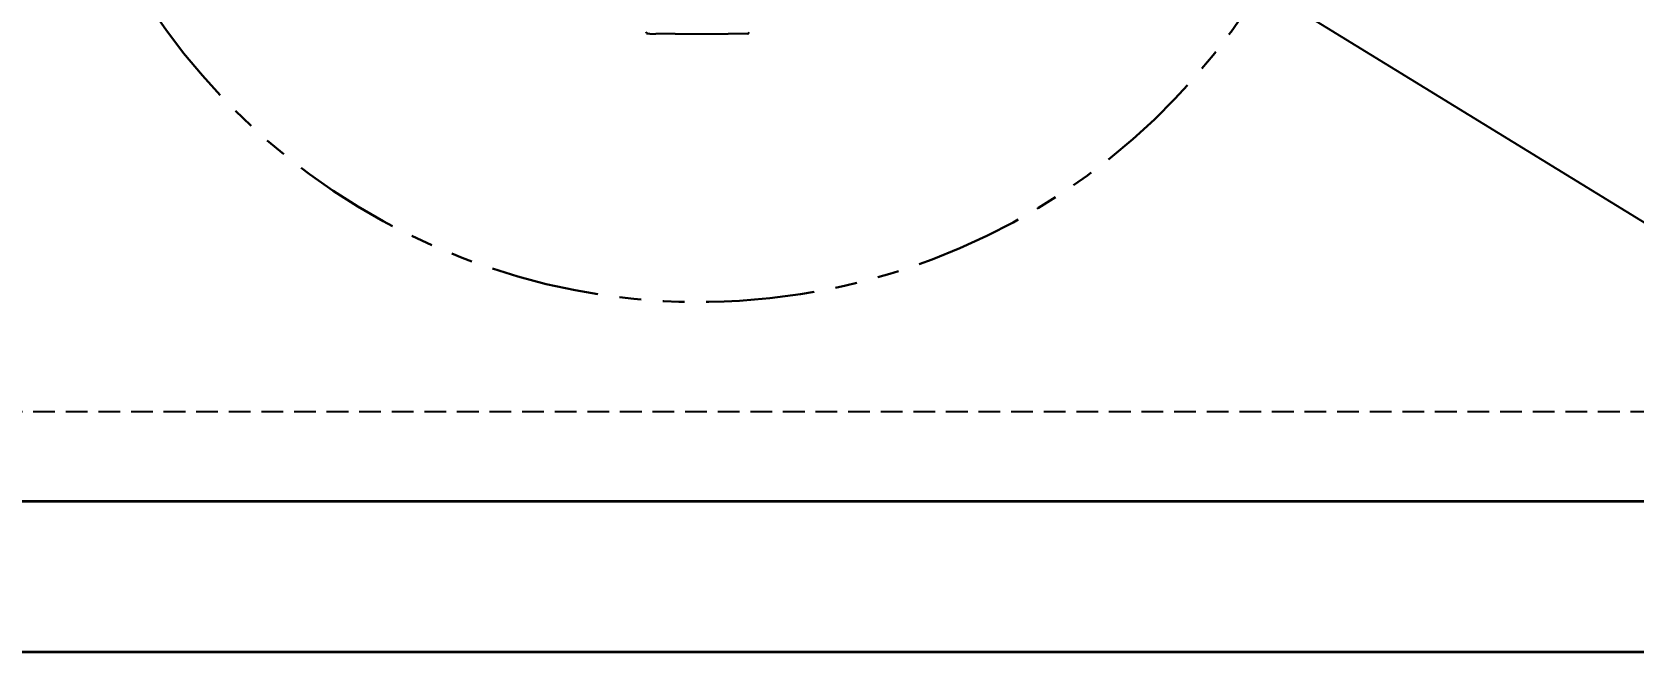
# Model space of a CAD drawing. Header units: millimetres. Extents: x 415 to 2018, y 500 to 823.
# Drawn here: x 987.8 to 1081.5, y 507.5 to 543.7 of the extents above; entities that cross this region are included whole.
import ezdxf

# ---------------------------------------------------------------- set-up
doc = ezdxf.new("R2010")
doc.units = ezdxf.units.MM
doc.header["$PDSIZE"] = -1
doc.linetypes.add('HIDDEN', pattern=[1.905, 1.27, -0.635])
doc.linetypes.add('PHANTOM', pattern=[12.7, 6.35, -1.27, 1.27, -1.27, 1.27, -1.27])
doc.layers.get('Defpoints').update_dxf_attribs({"lineweight": 18})
doc.layers.add('粗实线层', color=7, linetype='Continuous', lineweight=35)
doc.dimstyles.new('ISO-25', dxfattribs={"dimtxt": 2.5, "dimasz": 2.5, "dimexe": 1.25, "dimexo": 0.625, "dimtad": 1, "dimtoh": 1, "dimlfac": 10, "dimtxsty": 'Standard', "dimcen": 2.5, "dimadec": 0, "dimazin": 0, "dimtfac": 1, "dimtmove": 0, "dimatfit": 3, "dimfxl": 1, "dimarcsym": 0})

# ---------------------------------------------------------------- blocks, each defined once
blk = doc.blocks.new('*D63')
at = {"color": 0, "lineweight": -2}
for p, q in [((1026.837, 566.477), (1059.655, 546.347)), ((1057.524, 547.654), (1055.393, 548.961)), ((1059.655, 546.347), (1061.786, 545.04)), ((1083.579, 531.672), (1061.786, 545.04)), ((1093.371, 531.672), (1083.579, 531.672))]:
    blk.add_line(p, q, dxfattribs=at)
at = {"color": 0}
blk.add_solid([(1057.742, 548.009), (1057.306, 547.299), (1059.655, 546.347)], dxfattribs=at)
at = {"layer": 'Defpoints', "color": 0}
for p in [(1026.837, 566.477), (1059.655, 546.347)]:
    blk.add_point(p, dxfattribs=at)
at = {"color": 0, "insert": (1088.788, 533.547), "char_height": 2.5, "attachment_point": 5}
blk.add_mtext('\\A1;R363', dxfattribs=at)

msp = doc.modelspace()

# ---------------------------------------------------------------- linework, layer by layer
at = {"color": 161, "linetype": 'Continuous', "lineweight": 25, "true_color": 0x67adff}
for p, q in [((1023.7328, 543.7288), (1023.7384, 543.7288)), ((1023.74, 543.7288), (1023.7405, 543.7288)), ((1023.7421, 543.7288), (1023.7425, 543.7288)), ((1023.7441, 543.7111), (1023.7425, 543.7288)), ((1023.7441, 543.6288), (1023.7524, 543.6288)), ((1023.9537, 543.6288), (1023.7524, 543.6288)), ((1023.9537, 543.6288), (1024.2937, 543.6288)), ((1024.787, 543.6288), (1024.2937, 543.6288)), ((1025.1234, 543.6288), (1024.787, 543.6288)), ((1025.4253, 543.6288), (1025.1234, 543.6288)), ((1025.4275, 543.6288), (1025.4253, 543.6288)), ((1025.4275, 543.6288), (1028.5202, 543.6288)), ((1028.7189, 543.6288), (1028.5202, 543.6288)), ((1029.1182, 543.6288), (1028.7189, 543.6288)), ((1029.4141, 543.6288), (1029.1182, 543.6288)), ((1029.6496, 543.6288), (1029.4141, 543.6288))]:
    msp.add_line(p, q, dxfattribs=at)
at = {"linetype": 'HIDDEN'}
msp.add_line((946.0009, 521.5879), (1117.481, 521.5879), dxfattribs=at)
at = {"color": 161, "linetype": 'Continuous', "lineweight": 25, "true_color": 0x67adff}
for points in [[(1023.7441, 543.6955), (1023.7403, 543.7093), (1023.7384, 543.7288)], [(1023.74, 543.7288), (1023.7419, 543.7093), (1023.7441, 543.7004)], [(1023.7441, 543.7021), (1023.7424, 543.7093), (1023.7405, 543.7288)], [(1023.7421, 543.7288), (1023.744, 543.7093), (1023.7441, 543.7086)]]:
    msp.add_lwpolyline(points, dxfattribs=at)
at = {"linetype": 'PHANTOM', "lineweight": 30}
msp.add_arc((1026.837, 566.4775), 38.5, 195, 165, dxfattribs=at)
at = {"color": 161, "linetype": 'Continuous', "lineweight": 25, "true_color": 0x67adff}
for centre, start, end in [((1023.8328, 543.7288), 180.000345, 207.506881), ((1029.6496, 543.7288), 270.001508, 359.999773)]:
    msp.add_arc(centre, 0.1, start, end, dxfattribs=at)
at = {"layer": '粗实线层'}
for p, q in [((909.587, 516.3396), (1315.2562, 516.3396)), ((900.787, 507.5396), (1324.0562, 507.5396))]:
    msp.add_line(p, q, dxfattribs=at)

# ---------------------------------------------------------------- dimensions: what is measured, and where the dimension line sits
dim = msp.add_radius_dim(center=(1026.837, 566.4775), mpoint=(1059.6549, 546.3472), text='R363', dimstyle='ISO-25', override={"dimpost": 'R<>', "dimsah": 1, "dimtolj": 1, "dimtzin": 8})
dim.commit()
dim.dimension.update_dxf_attribs({"geometry": '*D63', "text_midpoint": (1088.7876, 531.6721), "dimtype": 164})

doc.saveas('drawing.dxf')
